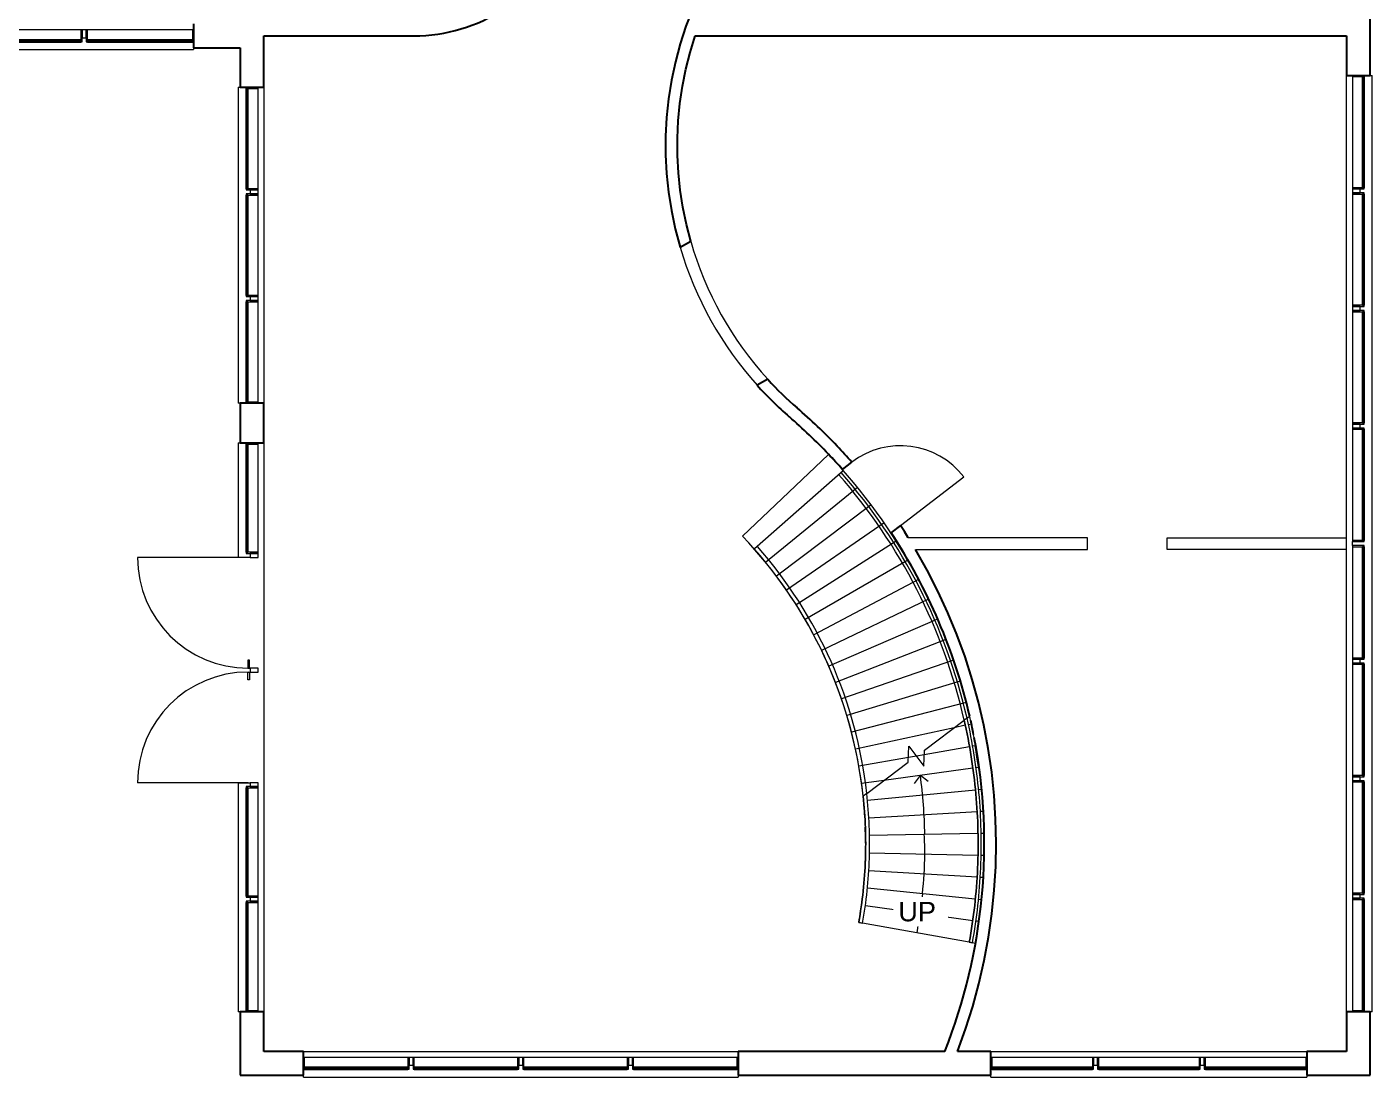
# Model space of a CAD drawing. Header units: millimetres. Extents: x -10759 to 26051, y -22904 to 7446.
# Drawn here: x 8296 to 25321, y -22904 to -9616 of the extents above; entities that cross this region are included whole.
import ezdxf

# ---------------------------------------------------------------- set-up
doc = ezdxf.new("R2010")
doc.units = ezdxf.units.MM
for name, color, linetype, lineweight in [('A-G22-M-FloorOutline', 6, 'Continuous', 15), ('A-G23-M-StairHandrail', 1, 'Continuous', 15), ('A-G23-M-Stairs', 7, 'Continuous', 15), ('A-G25-M-Walls', 7, 'Continuous', 15), ('A-G252-M-WallsInterior', 7, 'Continuous', 15), ('A-G321-M-WindowCills', 3, 'Continuous', 15), ('A-G321-M-Windows', 6, 'Continuous', 15), ('A-G322-M-Doors', 1, 'Continuous', 15), ('A-Z221-T-Text', 7, 'Continuous', 15)]:
    doc.layers.add(name, color=color, linetype=linetype, lineweight=lineweight)

# ---------------------------------------------------------------- blocks, each defined once
blk = doc.blocks.new('Curtain Wall Panel - Plain - Curtain Wall Panel - Plain-230647-Ground Floor')
at = {"layer": 'A-G321-M-Windows', "lineweight": 20}
for p, q in [((-635, 75), (-650, 75)), ((-650, 75), (-650, -75)), ((-635, -75), (-635, 75)), ((635, 75), (635, -75)), ((650, 75), (635, 75)), ((650, -75), (650, 75)), ((-650, -75), (-635, -75)), ((635, -75), (650, -75))]:
    blk.add_line(p, q, dxfattribs=at)
at = {"layer": 'A-G321-M-Windows', "lineweight": 25}
for p, q in [((635, 75), (-635, 75)), ((-635, 75), (-635, 55)), ((-635, 55), (635, 55)), ((635, 55), (635, 75))]:
    blk.add_line(p, q, dxfattribs=at)
at = {"layer": 'A-G321-M-Windows'}
blk.add_line((-635, -75), (635, -75), dxfattribs=at)
blk = doc.blocks.new('Rectangular Mullion - 50 x 250mm-230644-Ground Floor')
at = {"layer": 'A-G321-M-WindowCills'}
for p in [(23171, -22904), (24496, -22879)]:
    blk.add_line(p, (24496, -22904), dxfattribs=at)
blk = doc.blocks.new('Rectangular Mullion - 50 x 250mm-230645-Ground Floor')
at = {"layer": 'A-G321-M-WindowCills'}
blk.add_line((21821, -22904), (23171, -22904), dxfattribs=at)
blk = doc.blocks.new('Rectangular Mullion - 50 x 250mm-230646-Ground Floor')
at = {"layer": 'A-G321-M-WindowCills'}
for q in [(20496, -22879), (21821, -22904)]:
    blk.add_line((20496, -22904), q, dxfattribs=at)
blk = doc.blocks.new('Rectangular Mullion - 50 x 100mm-227649-Ground Floor')
at = {"layer": 'A-G321-M-WindowCills', "lineweight": 20}
for p, q in [((-25, 75), (25, 75)), ((-25, -25), (-25, 75)), ((25, 75), (25, -25)), ((25, -25), (-25, -25))]:
    blk.add_line(p, q, dxfattribs=at)
blk = doc.blocks.new('Curtain Wall Panel - Plain - Curtain Wall Panel - Plain-240381-Ground Floor')
at = {"layer": 'A-G321-M-Windows', "lineweight": 20}
for p, q in [((-653.75, 75), (-668.75, 75)), ((-668.75, 75), (-668.75, -75)), ((-653.75, -75), (-653.75, 75)), ((653.75, 75), (653.75, -75)), ((668.75, 75), (653.75, 75)), ((668.75, -75), (668.75, 75)), ((-668.75, -75), (-653.75, -75)), ((653.75, -75), (668.75, -75))]:
    blk.add_line(p, q, dxfattribs=at)
at = {"layer": 'A-G321-M-Windows', "lineweight": 25}
for p, q in [((653.75, 75), (-653.75, 75)), ((-653.75, 75), (-653.75, 55)), ((-653.75, 55), (653.75, 55)), ((653.75, 55), (653.75, 75))]:
    blk.add_line(p, q, dxfattribs=at)
at = {"layer": 'A-G321-M-Windows'}
blk.add_line((-653.75, -75), (653.75, -75), dxfattribs=at)
blk = doc.blocks.new('Rectangular Mullion - 50 x 250mm-235816-Ground Floor')
at = {"layer": 'A-G321-M-WindowCills'}
for p in [(15933, -22904), (17296, -22879)]:
    blk.add_line(p, (17296, -22904), dxfattribs=at)
blk = doc.blocks.new('Rectangular Mullion - 50 x 250mm-235817-Ground Floor')
at = {"layer": 'A-G321-M-WindowCills'}
blk.add_line((14546, -22904), (15933, -22904), dxfattribs=at)
blk = doc.blocks.new('Rectangular Mullion - 50 x 250mm-235818-Ground Floor')
at = {"layer": 'A-G321-M-WindowCills'}
for q in [(11796, -22879), (13158, -22904)]:
    blk.add_line((11796, -22904), q, dxfattribs=at)
blk = doc.blocks.new('Rectangular Mullion - 50 x 100mm-239821-Ground Floor')
at = {"layer": 'A-G321-M-WindowCills', "lineweight": 20}
for p, q in [((-25, 75), (25, 75)), ((-25, -25), (-25, 75)), ((25, 75), (25, -25)), ((25, -25), (-25, -25))]:
    blk.add_line(p, q, dxfattribs=at)
blk = doc.blocks.new('Curtain Wall Panel - Plain - Curtain Wall Panel - Plain-239823-Ground Floor')
at = {"layer": 'A-G321-M-Windows', "lineweight": 20}
for p, q in [((-685, 75), (-700, 75)), ((-700, 75), (-700, -75)), ((-685, -75), (-685, 75)), ((685, 75), (685, -75)), ((700, 75), (685, 75)), ((700, -75), (700, 75)), ((-700, -75), (-685, -75)), ((685, -75), (700, -75))]:
    blk.add_line(p, q, dxfattribs=at)
at = {"layer": 'A-G321-M-Windows', "lineweight": 25}
for p, q in [((685, 75), (-685, 75)), ((-685, 75), (-685, 55)), ((-685, 55), (685, 55)), ((685, 55), (685, 75))]:
    blk.add_line(p, q, dxfattribs=at)
at = {"layer": 'A-G321-M-Windows'}
blk.add_line((-685, -75), (685, -75), dxfattribs=at)
blk = doc.blocks.new('Rectangular Mullion - 50 x 250mm-236292-Ground Floor')
at = {"layer": 'A-G321-M-WindowCills'}
for p in [(10971, -20654), (10996, -22079)]:
    blk.add_line(p, (10971, -22079), dxfattribs=at)
blk = doc.blocks.new('UK_CW Sgl Glass - Style C - UK_CW Sgl Glass - Style C-249728-Ground Floor')
at = {"layer": 'A-G322-M-Doors'}
for p, q in [((-700, -55), (-700, -33)), ((-700, -33), (-600, -33)), ((-600, -55), (-700, -55)), ((-600, -33), (-600, -55))]:
    blk.add_line(p, q, dxfattribs=at)
at = {"layer": 'A-G322-M-Doors', "lineweight": 20}
blk.add_line((700, -50), (700, -1450), dxfattribs=at)
at = {"layer": 'A-G322-M-Doors'}
blk.add_arc((700, -50), 1400, 180, 270, dxfattribs=at)
blk = doc.blocks.new('UK_CW Sgl Glass - Style C - UK_CW Sgl Glass - Style C-249727-Ground Floor')
at = {"layer": 'A-G322-M-Doors', "lineweight": 20}
blk.add_line((700, 50), (700, 1450), dxfattribs=at)
at = {"layer": 'A-G322-M-Doors'}
for p, q in [((-600, 55), (-700, 55)), ((-700, 55), (-700, 33)), ((-700, 33), (-600, 33)), ((-600, 33), (-600, 55))]:
    blk.add_line(p, q, dxfattribs=at)
blk.add_arc((700, 50), 1400, 90, 180, dxfattribs=at)
blk = doc.blocks.new('Rectangular Mullion - 50 x 250mm-240398-Ground Floor')
at = {"layer": 'A-G321-M-WindowCills'}
for q in [(11121, -19179), (10971, -20654)]:
    blk.add_line((10971, -19179), q, dxfattribs=at)
blk = doc.blocks.new('Rectangular Mullion - 50 x 250mm-249183-Ground Floor')
at = {"layer": 'A-G321-M-WindowCills'}
for p, q in [((10971, -14879), (10996, -14879)), ((10971, -14879), (10971, -16329)), ((11121, -16329), (10971, -16329))]:
    blk.add_line(p, q, dxfattribs=at)
blk = doc.blocks.new('Rectangular Mullion - 50 x 100mm-249184-Ground Floor')
at = {"layer": 'A-G321-M-WindowCills', "lineweight": 20}
for p, q in [((-25, 75), (25, 75)), ((-25, -25), (-25, 75)), ((25, 75), (25, -25)), ((25, -25), (-25, -25))]:
    blk.add_line(p, q, dxfattribs=at)
blk = doc.blocks.new('Curtain Wall Panel - Plain - Curtain Wall Panel - Plain-238082-Ground Floor')
at = {"layer": 'A-G321-M-Windows', "lineweight": 20}
for p, q in [((-665, 75), (-680, 75)), ((-680, 75), (-680, -75)), ((-665, -75), (-665, 75)), ((665, 75), (665, -75)), ((680, 75), (665, 75)), ((680, -75), (680, 75)), ((-680, -75), (-665, -75)), ((665, -75), (680, -75))]:
    blk.add_line(p, q, dxfattribs=at)
at = {"layer": 'A-G321-M-Windows', "lineweight": 25}
for p, q in [((665, 75), (-665, 75)), ((-665, 75), (-665, 55)), ((-665, 55), (665, 55)), ((665, 55), (665, 75))]:
    blk.add_line(p, q, dxfattribs=at)
at = {"layer": 'A-G321-M-Windows'}
blk.add_line((-665, -75), (665, -75), dxfattribs=at)
blk = doc.blocks.new('Rectangular Mullion - 50 x 250mm-237901-Ground Floor')
at = {"layer": 'A-G321-M-WindowCills'}
for p in [(9021, -9904), (10406, -9879)]:
    blk.add_line(p, (10406, -9904), dxfattribs=at)
blk = doc.blocks.new('Rectangular Mullion - 50 x 250mm-237902-Ground Floor')
at = {"layer": 'A-G321-M-WindowCills'}
blk.add_line((7610, -9904), (9021, -9904), dxfattribs=at)
blk = doc.blocks.new('Curtain Wall Panel - Plain - Curtain Wall Panel - Plain-239387-Ground Floor')
at = {"layer": 'A-G321-M-Windows', "lineweight": 20}
for p, q in [((-703.75, 75), (-718.75, 75)), ((-718.75, 75), (-718.75, -75)), ((-703.75, -75), (-703.75, 75)), ((703.75, 75), (703.75, -75)), ((718.75, 75), (703.75, 75)), ((718.75, -75), (718.75, 75)), ((-718.75, -75), (-703.75, -75)), ((703.75, -75), (718.75, -75))]:
    blk.add_line(p, q, dxfattribs=at)
at = {"layer": 'A-G321-M-Windows', "lineweight": 25}
for p, q in [((703.75, 75), (-703.75, 75)), ((-703.75, 75), (-703.75, 55)), ((-703.75, 55), (703.75, 55)), ((703.75, 55), (703.75, 75))]:
    blk.add_line(p, q, dxfattribs=at)
at = {"layer": 'A-G321-M-Windows'}
blk.add_line((-703.75, -75), (703.75, -75), dxfattribs=at)
blk = doc.blocks.new('Rectangular Mullion - 50 x 250mm-239384-Ground Floor')
at = {"layer": 'A-G321-M-WindowCills'}
for p in [(25296, -10229), (25321, -11691)]:
    blk.add_line(p, (25321, -10229), dxfattribs=at)
blk = doc.blocks.new('Rectangular Mullion - 50 x 250mm-239385-Ground Floor')
at = {"layer": 'A-G321-M-WindowCills'}
blk.add_line((25321, -13179), (25321, -11691), dxfattribs=at)
blk = doc.blocks.new('Rectangular Mullion - 50 x 250mm-V5-Ground Floor')
at = {"layer": 'A-G321-M-WindowCills'}
for p, q in [((25321, -16154), (25321, -14666)), ((25071, -16154), (25071, -16129))]:
    blk.add_line(p, q, dxfattribs=at)
blk = doc.blocks.new('Rectangular Mullion - 50 x 250mm-V6-Ground Floor')
at = {"layer": 'A-G321-M-WindowCills'}
for p, q in [((25071, -16179), (25071, -16154)), ((25321, -17641), (25321, -16154))]:
    blk.add_line(p, q, dxfattribs=at)
blk = doc.blocks.new('Rectangular Mullion - 50 x 250mm-239386-Ground Floor')
at = {"layer": 'A-G321-M-WindowCills'}
for q in [(25321, -20616), (25296, -22079)]:
    blk.add_line((25321, -22079), q, dxfattribs=at)
blk = doc.blocks.new('Concept Sgl Door - 1010 x 2110mm-241302-Ground Floor')
at = {"layer": 'A-G322-M-Doors'}
blk.add_line((505, 75), (505, 1085), dxfattribs=at)
blk.add_arc((505, 75), 1010, 90, 180, dxfattribs=at)
blk = doc.blocks.new('Railing - Railing-257075-Ground Floor')
at = {"layer": 'A-G23-M-StairHandrail'}
for p, q in [((20223, -21198), (20263, -21205)), ((20263, -21205), (20223, -21198))]:
    blk.add_line(p, q, dxfattribs=at)
at = {"layer": 'A-G23-M-Stairs'}
blk.add_line((20194, -18362), (20159, -18388), dxfattribs=at)
blk.add_line((20194, -18362), (20159, -18388), dxfattribs=at)
for radius, start in [(7065, 12.7875), (7105, 12.9317)]:
    blk.add_arc((13269, -19952), radius, start, 41.379, dxfattribs=at)
for points in [[(20263, -21205), (20319, -20892), (20389, -20258), (20366, -19302), (20265, -18672), (20194, -18362)], [(20263, -21205), (20319, -20892), (20389, -20258), (20366, -19302), (20265, -18672), (20194, -18362)], [(20159, -18388), (20228, -18695), (20327, -19317), (20348, -20262), (20279, -20889), (20223, -21198)], [(20223, -21198), (20279, -20889), (20348, -20262), (20327, -19317), (20228, -18695), (20159, -18388)]]:
    blk.add_open_spline(points, degree=3, dxfattribs=at)
blk = doc.blocks.new('Railing - Railing-257079-Ground Floor')
at = {"layer": 'A-G23-M-StairHandrail'}
for p, q in [((18823, -20947), (18872, -20956)), ((18872, -20956), (18823, -20947))]:
    blk.add_line(p, q, dxfattribs=at)
at = {"layer": 'A-G23-M-Stairs'}
blk.add_line((18925, -19314), (18879, -19349), dxfattribs=at)
blk.add_line((18925, -19314), (18879, -19349), dxfattribs=at)
for radius, start in [(5642, 6.1389), (5692, 6.4378)]:
    blk.add_arc((13269, -19952), radius, start, 41.379, dxfattribs=at)
for points in [[(18879, -19349), (18907, -19614), (18927, -20151), (18870, -20684), (18823, -20947)], [(18823, -20947), (18870, -20684), (18927, -20151), (18907, -19614), (18879, -19349)], [(18872, -20956), (18920, -20686), (18978, -20137), (18956, -19587), (18925, -19314)], [(18872, -20956), (18920, -20686), (18978, -20137), (18956, -19587), (18925, -19314)]]:
    blk.add_open_spline(points, degree=3, dxfattribs=at)

msp = doc.modelspace()

# ---------------------------------------------------------------- linework, layer by layer
at = {"layer": 'A-G22-M-FloorOutline'}
for p, q in [((11296, -14879), (11296, -22079)), ((11796, -22579), (17296, -22579))]:
    msp.add_line(p, q, dxfattribs=at)
at = {"layer": 'A-G23-M-Stairs'}
for p, q in [((18439, -15025), (17354, -16059)), ((18628, -15231), (17503, -16222)), ((18809, -15444), (17645, -16391)), ((18981, -15664), (17781, -16564)), ((19144, -15890), (17910, -16743)), ((19298, -16123), (18032, -16927)), ((19443, -16362), (18147, -17116)), ((19579, -16606), (18254, -17309)), ((19705, -16855), (18353, -17506)), ((19821, -17109), (18445, -17706)), ((19927, -17368), (18529, -17910)), ((20023, -17630), (18605, -18118)), ((20109, -17896), (18672, -18328)), ((20184, -18165), (18732, -18540)), ((20194, -18362), (20226, -18338)), ((20031, -18484), (18783, -18755)), ((19654, -18767), (20159, -18388)), ((20172, -18453), (20031, -18484)), ((20249, -18437), (20211, -18445)), ((19451, -18919), (19457, -18716)), ((19457, -18716), (19648, -18970)), ((20226, -18724), (19652, -18825)), ((20303, -18711), (20265, -18717)), ((19453, -18861), (18825, -18971)), ((19553, -18843), (19453, -18861)), ((19652, -18825), (19553, -18843)), ((19648, -18970), (19654, -18767)), ((18925, -19314), (19451, -18919)), ((20268, -18997), (19142, -19151)), ((20346, -18987), (20308, -18992)), ((19142, -19151), (18859, -19189)), ((20300, -19272), (18934, -19404)), ((20378, -19264), (20340, -19268)), ((20322, -19547), (18951, -19626)), ((20399, -19543), (20362, -19545)), ((20332, -19823), (18959, -19848)), ((20410, -19822), (20372, -19822)), ((20332, -20099), (18959, -20071)), ((20409, -20101), (20372, -20100)), ((20321, -20376), (18950, -20293)), ((20398, -20380), (20361, -20378)), ((20299, -20651), (18933, -20515)), ((20267, -20925), (18907, -20736)), ((20376, -20659), (20339, -20655)), ((20343, -20936), (20306, -20931)), ((20223, -21198), (18872, -20956)), ((20299, -21212), (20263, -21205))]:
    msp.add_line(p, q, dxfattribs=at)
for radius, start in [(7142, 13.0642), (5642, 6.1389)]:
    msp.add_arc((13269, -19952), radius, start, 43.6198, dxfattribs=at)
for points in [[(20249, -18437), (20241, -18404), (20234, -18371), (20226, -18338)], [(20303, -18711), (20286, -18619), (20267, -18528), (20248, -18437)], [(18903, -19645), (18897, -19546), (18889, -19447), (18879, -19349)], [(20409, -19763), (20407, -19690), (20405, -19616), (20401, -19542)], [(18911, -19943), (18911, -19876), (18908, -19808), (18904, -19740)], [(20409, -20120), (20412, -20007), (20414, -19895), (20413, -19782)], [(18904, -20246), (18905, -20214), (18908, -20150), (18909, -20086), (18909, -20054)], [(18878, -20559), (18886, -20491), (18893, -20424), (18898, -20356)], [(18823, -20947), (18840, -20850), (18855, -20752), (18867, -20653)], [(20343, -20936), (20356, -20844), (20366, -20751), (20375, -20659)], [(20299, -21212), (20316, -21120), (20330, -21028), (20343, -20936)]]:
    msp.add_open_spline(points, degree=3, dxfattribs=at)
for points, knots in [([(20399, -19543), (20395, -19458), (20375, -19179), (20329, -18904), (20295, -18712)], [6.399491, 6.399491, 6.399491, 6.399491, 7.369323, 9.598849, 9.598849, 9.598849, 9.598849]), ([(20376, -20659), (20390, -20524), (20400, -20352), (20409, -20179), (20410, -20142)], [2.133396, 2.133396, 2.133396, 2.133396, 3.684661, 4.107678, 4.107678, 4.107678, 4.107678])]:
    msp.add_open_spline(points, degree=3, knots=knots, dxfattribs=at)
at = {"layer": 'A-G25-M-Walls', "lineweight": 25}
for p, q in [((25296, -10229), (25296, -9079)), ((10406, -9579), (10406, -9879)), ((11296, -10379), (11296, -9729)), ((24996, -9729), (24996, -10229)), ((10406, -9879), (10996, -9879)), ((10996, -9879), (10996, -10379)), ((10996, -10379), (11296, -10379)), ((24996, -10229), (25296, -10229)), ((11296, -14379), (10996, -14379)), ((10996, -14379), (10996, -14879)), ((11296, -14879), (11296, -14379)), ((10996, -14879), (11296, -14879)), ((11296, -22079), (10996, -22079)), ((10996, -22079), (10996, -22879)), ((11296, -22579), (11296, -22079)), ((25296, -22079), (24996, -22079)), ((24996, -22079), (24996, -22579)), ((25296, -22879), (25296, -22079)), ((11796, -22579), (11296, -22579)), ((11796, -22879), (11796, -22579)), ((19912, -22579), (17296, -22579)), ((17296, -22579), (17296, -22879)), ((20496, -22579), (20073, -22579)), ((20496, -22879), (20496, -22579)), ((24496, -22579), (24496, -22879)), ((24996, -22579), (24496, -22579)), ((10996, -22879), (11796, -22879)), ((17296, -22879), (20496, -22879)), ((24496, -22879), (25296, -22879))]:
    msp.add_line(p, q, dxfattribs=at)
at = {"layer": 'A-G25-M-Walls'}
for p, q in [((11296, -10379), (11296, -14379)), ((24996, -22079), (24996, -10229)), ((20496, -22579), (24496, -22579))]:
    msp.add_line(p, q, dxfattribs=at)
for points in [[(19541, -16229), (21718, -16229), (21718, -16079), (19450, -16079)], [(24996, -16229), (22728, -16229), (22728, -16079), (24996, -16079)]]:
    msp.add_lwpolyline(points, dxfattribs=at)
at = {"layer": 'A-G252-M-WallsInterior', "lineweight": 25}
for p, q in [((11296, -9729), (13194, -9729)), ((16753, -9729), (24996, -9729)), ((16563, -12402), (16697, -12327)), ((17672, -14074), (17537, -14149)), ((18617, -15215), (18736, -15123)), ((19351, -15925), (19231, -16016))]:
    msp.add_line(p, q, dxfattribs=at)
for points in [[(16819, -9167), (16722, -9383), (16637, -9605), (16564, -9830), (16503, -10059), (16454, -10291), (16416, -10525), (16392, -10761), (16379, -10998), (16379, -11235), (16391, -11471), (16416, -11707), (16453, -11941), (16502, -12173), (16563, -12402)], [(16697, -12327), (16642, -12115), (16597, -11899), (16564, -11682), (16541, -11463), (16529, -11244), (16528, -11024), (16539, -10804), (16560, -10585), (16592, -10368), (16635, -10152), (16689, -9939), (16753, -9729)], [(19450, -16079), (19401, -16002), (19351, -15925)], [(20073, -22579), (20175, -22297), (20266, -22011), (20345, -21722), (20411, -21430), (20466, -21135), (20508, -20838), (20539, -20540), (20557, -20241), (20562, -19941), (20556, -19642), (20537, -19343), (20506, -19045), (20462, -18748), (20407, -18453), (20339, -18161), (20260, -17872), (20169, -17587), (20066, -17305), (19951, -17028), (19826, -16756), (19689, -16490), (19541, -16229)]]:
    msp.add_lwpolyline(points, dxfattribs=at)
for centre, radius, start, end in [((13194, -7654), 2075, 270, 335.8344), ((20916, -11119), 4389, 222.3269, 229.1007), ((20916, -11119), 4539, 221.8842, 229.1007), ((13265, -19952), 7298, 43.5991, 49.1007), ((13265, -19952), 7148, 43.5991, 49.1007), ((13265, -19952), 7298, 41.429, 43.5991), ((13265, -19952), 7148, 41.5124, 43.5991), ((13265, -19952), 7148, 13.0567, 33.4095), ((13265, -19952), 7148, 11.1638, 12.6186), ((13265, -19952), 7148, 338.4392, 10.8264)]:
    msp.add_arc(centre, radius, start, end, dxfattribs=at)
at = {"layer": 'A-G252-M-WallsInterior'}
for radius, start, end in [(4539, 196.4284, 221.8842), (4389, 195.9857, 222.3269)]:
    msp.add_arc((20916, -11119), radius, start, end, dxfattribs=at)
at = {"layer": 'A-Z221-T-Text'}
for p in [(19527, -19188), (19702, -19164)]:
    msp.add_line(p, (19603, -19088), dxfattribs=at)
for points in [[(19660, -19835), (19656, -19585), (19636, -19336), (19603, -19088)], [(19600, -20833), (19612, -20750), (19623, -20667), (19633, -20584)], [(19561, -21080), (19576, -20998), (19589, -20915), (19600, -20833)]]:
    msp.add_open_spline(points, degree=3, dxfattribs=at)
msp.add_open_spline([(19630, -20584), (19646, -20419), (19666, -20168), (19657, -19919), (19652, -19836)], degree=3, knots=[1.970612, 1.970612, 1.970612, 1.970612, 3.940297, 4.925012, 4.925012, 4.925012, 4.925012], dxfattribs=at)

# ---------------------------------------------------------------- block references
at = {"layer": 'A-G23-M-StairHandrail'}
for name in ['Railing - Railing-257075-Ground Floor', 'Railing - Railing-257079-Ground Floor']:
    msp.add_blockref(name, (0, 0), dxfattribs=at)
at = {"layer": 'A-G321-M-WindowCills', "extrusion": (0, 0, -1)}
for name, p in [('Rectangular Mullion - 50 x 100mm-227649-Ground Floor', (-9021, -9729)), ('Rectangular Mullion - 50 x 100mm-239821-Ground Floor', (-13158, -22729)), ('Rectangular Mullion - 50 x 100mm-239821-Ground Floor', (-14546, -22729)), ('Rectangular Mullion - 50 x 100mm-239821-Ground Floor', (-15933, -22729)), ('Rectangular Mullion - 50 x 100mm-227649-Ground Floor', (-21821, -22729)), ('Rectangular Mullion - 50 x 100mm-227649-Ground Floor', (-23171, -22729))]:
    msp.add_blockref(name, p, dxfattribs=at)
at = {"layer": 'A-G321-M-WindowCills'}
for name, p in [('Rectangular Mullion - 50 x 250mm-237902-Ground Floor', (0, 0)), ('Rectangular Mullion - 50 x 250mm-237901-Ground Floor', (0, 0)), ('Rectangular Mullion - 50 x 250mm-239384-Ground Floor', (0, 0)), ('Rectangular Mullion - 50 x 250mm-239385-Ground Floor', (0, 0)), ('Rectangular Mullion - 50 x 250mm-239385-Ground Floor', (0, -1488)), ('Rectangular Mullion - 50 x 250mm-V5-Ground Floor', (0, 0)), ('Rectangular Mullion - 50 x 250mm-249183-Ground Floor', (0, 0)), ('Rectangular Mullion - 50 x 250mm-V6-Ground Floor', (0, 0)), ('Rectangular Mullion - 50 x 250mm-239385-Ground Floor', (0, -5950)), ('Rectangular Mullion - 50 x 250mm-240398-Ground Floor', (0, 0)), ('Rectangular Mullion - 50 x 250mm-239385-Ground Floor', (0, -7438)), ('Rectangular Mullion - 50 x 250mm-236292-Ground Floor', (0, 0)), ('Rectangular Mullion - 50 x 250mm-239386-Ground Floor', (0, 0)), ('Rectangular Mullion - 50 x 250mm-235818-Ground Floor', (0, 0)), ('Rectangular Mullion - 50 x 250mm-235817-Ground Floor', (-1388, 0)), ('Rectangular Mullion - 50 x 250mm-235817-Ground Floor', (0, 0)), ('Rectangular Mullion - 50 x 250mm-235816-Ground Floor', (0, 0)), ('Rectangular Mullion - 50 x 250mm-230646-Ground Floor', (0, 0)), ('Rectangular Mullion - 50 x 250mm-230645-Ground Floor', (0, 0)), ('Rectangular Mullion - 50 x 250mm-230644-Ground Floor', (0, 0))]:
    msp.add_blockref(name, p, dxfattribs=at)
at = {"layer": 'A-G321-M-WindowCills', "rotation": 269.9999999999999}
for name in ['Rectangular Mullion - 50 x 250mm-230646-Ground Floor', 'Rectangular Mullion - 50 x 250mm-230645-Ground Floor', 'Rectangular Mullion - 50 x 250mm-230644-Ground Floor']:
    msp.add_blockref(name, (33874, 10117), dxfattribs=at)
at = {"layer": 'A-G321-M-WindowCills', "extrusion": (0, 0, -1)}
for name, p, rotation in [('Rectangular Mullion - 50 x 100mm-227649-Ground Floor', (-11146, -11704), 90.0000000000001), ('Rectangular Mullion - 50 x 100mm-227649-Ground Floor', (-25146, -11691), 270.0000000000001), ('Rectangular Mullion - 50 x 100mm-227649-Ground Floor', (-11146, -13054), 90.0000000000001), ('Rectangular Mullion - 50 x 100mm-227649-Ground Floor', (-25146, -13179), 270.0000000000001), ('Rectangular Mullion - 50 x 100mm-227649-Ground Floor', (-25146, -14666), 270.0000000000001), ('Rectangular Mullion - 50 x 100mm-239821-Ground Floor', (-11146, -16304), 90), ('Rectangular Mullion - 50 x 100mm-227649-Ground Floor', (-25146, -17641), 270.0000000000001), ('Rectangular Mullion - 50 x 100mm-249184-Ground Floor', (-11146, -17754), 90), ('Rectangular Mullion - 50 x 100mm-239821-Ground Floor', (-11146, -19204), 90), ('Rectangular Mullion - 50 x 100mm-227649-Ground Floor', (-25146, -19129), 270.0000000000001), ('Rectangular Mullion - 50 x 100mm-227649-Ground Floor', (-25146, -20616), 270.0000000000001), ('Rectangular Mullion - 50 x 100mm-239821-Ground Floor', (-11146, -20654), 90)]:
    msp.add_blockref(name, p, dxfattribs=dict(at, rotation=rotation))
at = {"layer": 'A-G321-M-Windows'}
for name, p, rotation in [('Curtain Wall Panel - Plain - Curtain Wall Panel - Plain-238082-Ground Floor', (8315, -9729), 180), ('Curtain Wall Panel - Plain - Curtain Wall Panel - Plain-238082-Ground Floor', (9726, -9729), 180), ('Curtain Wall Panel - Plain - Curtain Wall Panel - Plain-230647-Ground Floor', (11146, -11029), 89.99999999999991), ('Curtain Wall Panel - Plain - Curtain Wall Panel - Plain-239387-Ground Floor', (25146, -10948), 269.9999999999999), ('Curtain Wall Panel - Plain - Curtain Wall Panel - Plain-230647-Ground Floor', (11146, -12379), 89.99999999999991), ('Curtain Wall Panel - Plain - Curtain Wall Panel - Plain-239387-Ground Floor', (25146, -12435), 269.9999999999999), ('Curtain Wall Panel - Plain - Curtain Wall Panel - Plain-230647-Ground Floor', (11146, -13729), 89.99999999999991), ('Curtain Wall Panel - Plain - Curtain Wall Panel - Plain-239387-Ground Floor', (25146, -13923), 269.9999999999999), ('Curtain Wall Panel - Plain - Curtain Wall Panel - Plain-239387-Ground Floor', (25146, -15410), 269.9999999999999), ('Curtain Wall Panel - Plain - Curtain Wall Panel - Plain-239823-Ground Floor', (11146, -15579), 90), ('Curtain Wall Panel - Plain - Curtain Wall Panel - Plain-239387-Ground Floor', (25146, -16898), 269.9999999999999), ('Curtain Wall Panel - Plain - Curtain Wall Panel - Plain-239387-Ground Floor', (25146, -18385), 269.9999999999999), ('Curtain Wall Panel - Plain - Curtain Wall Panel - Plain-239823-Ground Floor', (11146, -19929), 90), ('Curtain Wall Panel - Plain - Curtain Wall Panel - Plain-239387-Ground Floor', (25146, -19873), 269.9999999999999), ('Curtain Wall Panel - Plain - Curtain Wall Panel - Plain-239823-Ground Floor', (11146, -21379), 90), ('Curtain Wall Panel - Plain - Curtain Wall Panel - Plain-239387-Ground Floor', (25146, -21360), 269.9999999999999), ('Curtain Wall Panel - Plain - Curtain Wall Panel - Plain-240381-Ground Floor', (12464, -22729), 180), ('Curtain Wall Panel - Plain - Curtain Wall Panel - Plain-240381-Ground Floor', (13852, -22729), 180), ('Curtain Wall Panel - Plain - Curtain Wall Panel - Plain-240381-Ground Floor', (15239, -22729), 180), ('Curtain Wall Panel - Plain - Curtain Wall Panel - Plain-240381-Ground Floor', (16627, -22729), 180), ('Curtain Wall Panel - Plain - Curtain Wall Panel - Plain-230647-Ground Floor', (21146, -22729), 180), ('Curtain Wall Panel - Plain - Curtain Wall Panel - Plain-230647-Ground Floor', (22496, -22729), 180), ('Curtain Wall Panel - Plain - Curtain Wall Panel - Plain-230647-Ground Floor', (23846, -22729), 180)]:
    msp.add_blockref(name, p, dxfattribs=dict(at, rotation=rotation))
at = {"layer": 'A-G322-M-Doors'}
for name, p, rotation in [('Concept Sgl Door - 1010 x 2110mm-241302-Ground Floor', (18984, -15570), 307.4609799795488), ('UK_CW Sgl Glass - Style C - UK_CW Sgl Glass - Style C-249727-Ground Floor', (11146, -17029), 90), ('UK_CW Sgl Glass - Style C - UK_CW Sgl Glass - Style C-249728-Ground Floor', (11146, -18479), 270)]:
    msp.add_blockref(name, p, dxfattribs=dict(at, rotation=rotation))

# ---------------------------------------------------------------- next in the draw order: texts
at = {"layer": 'A-Z221-T-Text', "insert": (19324, -20687), "char_height": 245.88, "width": 567.69, "attachment_point": 1, "line_spacing_factor": 0.938532, "bg_fill": 3, "box_fill_scale": 1.25, "bg_fill_color": 0, "bg_fill_transparency": 0}
msp.add_mtext('\\fArial|b0|i0|c0|p34|;UP', dxfattribs=at)

doc.saveas('drawing.dxf')
